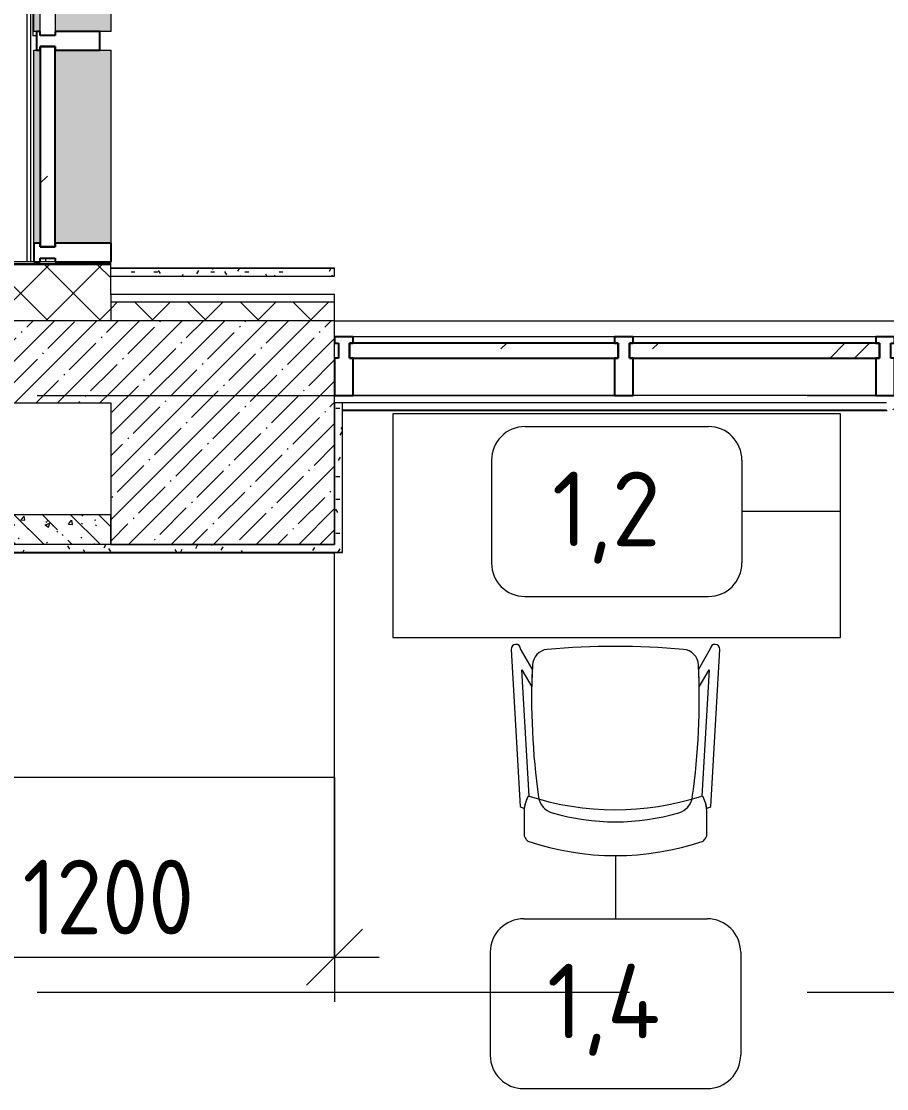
# Model space of a CAD drawing. Header units: millimetres. Extents: x -3724 to 231642, y -8553 to 29017.
# Drawn here: x 3821 to 6139, y 13141 to 16003 of the extents above; entities that cross this region are included whole.
import ezdxf

# ---------------------------------------------------------------- set-up
doc = ezdxf.new("R2010")
doc.units = ezdxf.units.MM
doc.linetypes.add('Осевая', pattern=[3175, 635, -476.25, 1587.5, -476.25])
for name, color, linetype, lineweight in [('A-ANNO-DIMS', 7, 'Continuous', 9), ('A-ANNO-DIMS-100', 7, 'Continuous', 9), ('A-DETL-GENF', 7, 'Continuous', 9), ('A-GLAZ-CURT', 7, 'Continuous', 9), ('A-GLAZ-CURT-1', 7, 'Continuous', 25), ('A-GLAZ-CWMG', 7, 'Continuous', 9), ('A-GLAZ-CWMG-1', 7, 'Continuous', 25), ('A-WALL', 7, 'Continuous', 9), ('I-FURN-IDEN', 7, 'Continuous', 9), ('I-WALL', 7, 'Continuous', 9), ('S-COLS', 7, 'Continuous', 9), ('Оси-2', 7, 'Осевая', 9)]:
    doc.layers.add(name, color=color, linetype=linetype, lineweight=lineweight)
for name, color, linetype, lineweight, true_color in [('A-DOOR-1', 7, 'Continuous', 9, 0xc0c0c0), ('A-WALL-1', 9, 'Continuous', 9, 0x808080), ('A-WALL-FNSH-1', 9, 'Continuous', 9, 0x808080), ('I-FURN-1', 9, 'Continuous', 9, 0x808080)]:
    doc.layers.add(name, color=color, linetype=linetype, lineweight=lineweight, true_color=true_color)
doc.styles.add('GOST Common', font='GOST_Common.ttf', dxfattribs={"height": 200})
doc.styles.add('ISOCPEUR_1', font='isocpeur.ttf', dxfattribs={"width": 0.9, "height": 200})
doc.dimstyles.new('ISO-2_0_0_9К_Средний_округл2', dxfattribs={"dimscale": 304.8, "dimtxt": 199.196235, "dimasz": 0.492126, "dimexe": 0.393701, "dimexo": 0, "dimgap": 0, "dimtad": 1, "dimdec": 0, "dimrnd": 10, "dimzin": 0, "dimdsep": 46, "dimtxsty": 'ISOCPEUR_1', "dimblk1": 'OBLIQUE', "dimblk2": 'OBLIQUE', "dimsah": 1, "dimcen": 0.09, "dimdle": 0.393701, "dimazin": 0, "dimtfac": 1, "dimtdec": 4, "dimtix": 1, "dimtmove": 0, "dimatfit": 3, "dimfxl": 1, "dimtvp": 1, "dimtolj": 1, "dimtzin": 0, "dimarcsym": 2})
pattern_1 = [(45, (0, 0), (-70.7107, 70.7107), []), (135, (0, 0), (-70.7107, -70.7107), [])]
pattern_2 = [(45, (0, 0), (-57.02463, 57.02463), []), (45, (57.025, 0), (-57.02463, 57.02463), [100.806, -20.161, 3.353, -16.808])]
pattern_3 = [(0, (0, 0), (121.92, 30.48), [10.058, -81.382, 10.058, -81.382, -487.68]), (0, (0, 0), (121.92, 30.48), [-182.88, 10.058, -172.822, 10.058, -81.382, -213.36]), (0, (0, 0), (121.92, 30.48), [-457.2, 10.058, -50.902, 10.058, -142.342]), (120, (45.72, 15.24), (-87.356454, 90.34582), [10.058, -81.382, 10.058, -81.382, -487.68]), (120, (45.72, 15.24), (-87.356454, 90.34582), [-182.88, 10.058, -172.822, 10.058, -81.382, -213.36]), (120, (45.72, 15.24), (-87.356454, 90.34582), [-457.2, 10.058, -50.902, 10.058, -142.342]), (240, (60.96, 76.2), (-34.563546, -120.82582), [10.058, -81.382, 10.058, -81.382, -487.68]), (240, (60.96, 76.2), (-34.563546, -120.82582), [-182.88, 10.058, -172.822, 10.058, -81.382, -213.36]), (240, (60.96, 76.2), (-34.563546, -120.82582), [-457.2, 10.058, -50.902, 10.058, -142.342])]

# ---------------------------------------------------------------- blocks, each defined once
blk = doc.blocks.new('Системная панель - Стекло - 40мм-23998915-План расстановки мебели и оборудования 1 этажа в осях 1-12')
at = {"layer": 'A-GLAZ-CURT'}
h = blk.add_hatch(dxfattribs=at)
h.set_pattern_fill('FP_15', color=256, style=0, pattern_type=2)
h.set_pattern_definition([(135, (15566.62, -3971.1), (-282.843, -282.843), [200, -600]), (135, (15666.62, -4171.1), (-282.843, -282.843), [600, -200]), (135, (15766.62, -3771.1), (-282.843, -282.843), [200, -600])])
h.paths.add_polyline_path([(268.5, 15), (268.5, 40), (-268.5, 40), (-268.5, 0), (268.5, 0)])
at = {"layer": 'A-GLAZ-CURT-1'}
for p, q in [((268.5, 40), (-268.5, 40)), ((-268.5, 40), (-268.5, 0)), ((268.5, 0), (268.5, 40)), ((-268.5, 0), (268.5, 0))]:
    blk.add_line(p, q, dxfattribs=at)
blk = doc.blocks.new('Прямоугольный импост - Импост структурный с накладкой - 190мм-23188488-План расстановки мебели и оборудования 1 этажа в осях 1-12')
at = {"layer": 'A-GLAZ-CWMG-1'}
for p, q in [((-50, 0), (-50, 17)), ((-50, 17), (0, 17)), ((-40, 0), (-50, 0)), ((-40, -40), (-40, 0)), ((0, 0), (-10, 0)), ((-10, 0), (-10, -40)), ((0, 17), (0, 0)), ((-50, -190), (-50, -40)), ((-50, -40), (-40, -40)), ((-10, -40), (0, -40)), ((0, -40), (0, -190)), ((0, -190), (-50, -190))]:
    blk.add_line(p, q, dxfattribs=at)
blk = doc.blocks.new('Прямоугольный импост - Импост структурный с накладкой - 190мм-23190188-План расстановки мебели и оборудования 1 этажа в осях 1-12')
at = {"layer": 'A-GLAZ-CWMG'}
for points in [[(3861.1, 15408.1), (3871.1, 15408.1), (3871.1, 15925.1), (3854.1, 15925.1), (3854.1, 15408.1)], [(3911.1, 15408.1), (4061.1, 15408.1), (4061.1, 15925.1), (3911.1, 15925.1), (3911.1, 15764)]]:
    blk.add_hatch(color=256, dxfattribs=at).paths.add_polyline_path(points)
for p, q in [((3854.1, 15925.1), (3861.1, 15925.1)), ((3854.1, 15408.1), (3854.1, 15925.1)), ((4031.1, 15925.1), (4061.1, 15925.1)), ((4061.1, 15408.1), (4061.1, 15925.1))]:
    blk.add_line(p, q, dxfattribs=at)
blk = doc.blocks.new('Прямоугольный импост - Импост структурный с накладкой - 190мм-23190275-План расстановки мебели и оборудования 1 этажа в осях 1-12')
at = {"layer": 'A-GLAZ-CWMG'}
for points in [[(3854.1, 15975.1), (3871.1, 15975.1), (3871.1, 16750.1), (3854.1, 16750.1), (3854.1, 15982.1)], [(3911.1, 16073.1), (3911.1, 16750.1), (3871.1, 16750.1), (3871.1, 16073.1), (3886.1, 16073.1)], [(4006.1, 15975.1), (4061.1, 15975.1), (4061.1, 16750.1), (3911.1, 16750.1), (3911.1, 15975.1)]]:
    blk.add_hatch(color=256, dxfattribs=at).paths.add_polyline_path(points)
for p, q in [((3854.1, 15975.1), (3854.1, 16750.1)), ((3871.1, 16073.1), (3871.1, 16750.1)), ((3911.1, 16073.1), (3911.1, 16750.1)), ((4061.1, 15975.1), (4061.1, 16750.1)), ((3861.1, 15975.1), (3854.1, 15975.1)), ((4061.1, 15975.1), (4031.1, 15975.1))]:
    blk.add_line(p, q, dxfattribs=at)
blk = doc.blocks.new('Прямоугольный импост - Импост структурный с накладкой - 170мм-23186685-План расстановки мебели и оборудования 1 этажа в осях 1-12')
at = {"layer": 'A-GLAZ-CWMG'}
for p, q in [((3836.1, 15358.1), (3836.1, 16073.1)), ((3846.1, 15358.1), (3846.1, 16073.1)), ((3886.1, 15358.1), (3886.1, 15368.1)), ((3846.1, 15358.1), (3836.1, 15358.1)), ((3854.1, 15358.1), (3846.1, 15358.1)), ((3886.1, 15358.1), (3871.1, 15358.1)), ((3911.1, 15358.1), (3886.1, 15358.1))]:
    blk.add_line(p, q, dxfattribs=at)
blk = doc.blocks.new('Прямоугольный импост - Импост структурный с накладкой - 170мм-22968247-План расстановки мебели и оборудования 1 этажа в осях 1-12')
at = {"layer": 'A-GLAZ-CWMG-1'}
for p, q in [((-25, 0), (-25, 10)), ((-25, 10), (25, 10)), ((-15, 0), (-25, 0)), ((-15, -40), (-15, 0)), ((25, 0), (15, 0)), ((15, 0), (15, -40)), ((25, 10), (25, 0)), ((-25, -160), (-25, -40)), ((-25, -40), (-15, -40)), ((15, -40), (25, -40)), ((25, -40), (25, -160)), ((25, -160), (-25, -160))]:
    blk.add_line(p, q, dxfattribs=at)
blk = doc.blocks.new('Прямоугольный импост - Импост структурный с накладкой - 170мм-23186686-План расстановки мебели и оборудования 1 этажа в осях 1-12')
at = {"layer": 'A-GLAZ-CWMG'}
blk.add_line((3886.1, 15358.1), (3871.1, 15358.1), dxfattribs=at)
blk = doc.blocks.new('Системная панель - Стекло - 40мм-23997278-План расстановки мебели и оборудования 1 этажа в осях 1-12')
at = {"layer": 'A-GLAZ-CURT'}
h = blk.add_hatch(dxfattribs=at)
h.set_pattern_fill('FP_96', color=256, style=0, pattern_type=2)
h.set_pattern_definition([(45, (-5160, -15040), (-282.843, 282.843), [200, -600]), (45, (-5360, -15140), (-282.843, 282.843), [600, -200]), (45, (-4960, -15240), (-282.843, 282.843), [200, -600])])
h.paths.add_polyline_path([(-360, -40), (360, -40), (360, 0), (-360, 0)])
at = {"layer": 'A-GLAZ-CURT-1'}
for p, q in [((360, 0), (-360, 0)), ((-360, 0), (-360, -40)), ((360, -40), (360, 0)), ((-360, -40), (360, -40))]:
    blk.add_line(p, q, dxfattribs=at)
blk = doc.blocks.new('Прямоугольный импост - Импост структурный с накладкой - 160мм-23997279-План расстановки мебели и оборудования 1 этажа в осях 1-12')
at = {"layer": 'A-GLAZ-CWMG-1'}
for p, q in [((-50, 40), (-50, 140)), ((-50, 140), (0, 140)), ((0, 140), (0, 40)), ((-40, 40), (-50, 40)), ((-40, 0), (-40, 40)), ((-10, 40), (-10, 0)), ((0, 40), (-10, 40)), ((-50, -17), (-50, 0)), ((-50, 0), (-40, 0)), ((-10, 0), (0, 0)), ((0, 0), (0, -17)), ((0, -17), (-50, -17))]:
    blk.add_line(p, q, dxfattribs=at)
blk = doc.blocks.new('Прямоугольный импост - Импост структурный с накладкой - 160мм-23997280-План расстановки мебели и оборудования 1 этажа в осях 1-12')
at = {"layer": 'A-GLAZ-CWMG-1'}
for p, q in [((0, 140), (-50, 140)), ((-50, 140), (-50, 40)), ((0, 40), (0, 140)), ((-50, 40), (-40, 40)), ((-40, 40), (-40, 0)), ((-10, 0), (-10, 40)), ((-10, 40), (0, 40)), ((-40, 0), (-50, 0)), ((-50, 0), (-50, -17)), ((0, 0), (-10, 0)), ((0, -17), (0, 0)), ((-50, -17), (0, -17))]:
    blk.add_line(p, q, dxfattribs=at)
blk = doc.blocks.new('Прямоугольный импост - Импост структурный с накладкой - 160мм-23752558-План расстановки мебели и оборудования 1 этажа в осях 1-12')
at = {"layer": 'A-GLAZ-CWMG'}
for p, q in [((5410, 15157), (4710, 15157)), ((5410, 15000), (4710, 15000))]:
    blk.add_line(p, q, dxfattribs=at)
blk = doc.blocks.new('Системная панель - Стекло - 40мм-23997281-План расстановки мебели и оборудования 1 этажа в осях 1-12')
at = {"layer": 'A-GLAZ-CURT'}
h = blk.add_hatch(dxfattribs=at)
h.set_pattern_fill('FP_97', color=256, style=0, pattern_type=2)
h.set_pattern_definition([(45, (-5885, -15040), (-282.843, 282.843), [200, -600]), (45, (-6085, -15140), (-282.843, 282.843), [600, -200]), (45, (-5685, -15240), (-282.843, 282.843), [200, -600])])
h.paths.add_polyline_path([(325, -40), (335, -40), (335, 0), (-335, 0), (-335, -40), (230.78125, -40)])
at = {"layer": 'A-GLAZ-CURT-1'}
for p, q in [((335, 0), (-335, 0)), ((-335, 0), (-335, -40)), ((335, -40), (335, 0)), ((-335, -40), (335, -40))]:
    blk.add_line(p, q, dxfattribs=at)
blk = doc.blocks.new('Прямоугольный импост - Импост структурный с накладкой - 160мм-23772036-План расстановки мебели и оборудования 1 этажа в осях 1-12')
at = {"layer": 'A-GLAZ-CWMG'}
for p, q in [((6110, 15157), (5460, 15157)), ((6110, 15000), (5460, 15000))]:
    blk.add_line(p, q, dxfattribs=at)
blk = doc.blocks.new('Прямоугольный импост - Импост структурный с накладкой - 160мм-23997282-План расстановки мебели и оборудования 1 этажа в осях 1-12')
at = {"layer": 'A-GLAZ-CWMG-1'}
for p, q in [((-25, 40), (-25, 140)), ((-25, 140), (25, 140)), ((25, 140), (25, 40)), ((-15, 40), (-25, 40)), ((-15, 0), (-15, 40)), ((15, 40), (15, 0)), ((25, 40), (15, 40)), ((-25, -17), (-25, 0)), ((-25, 0), (-15, 0)), ((15, 0), (25, 0)), ((25, 0), (25, -17)), ((25, -17), (-25, -17))]:
    blk.add_line(p, q, dxfattribs=at)
blk = doc.blocks.new('Дверь_Витражная_СКБ_2Ст - ВН-1_ ДВН_ДАО_Главный вход_1800 в свету 4-31912968-План расстановки мебели и оборудования 1 этажа в осях 1-12')
at = {"layer": 'A-DETL-GENF'}
for p, q in [((-885, -20), (-885, -17)), ((-885, -17), (-885, -20)), ((-777, -20), (-885, -20)), ((-885, -20), (-777, -20)), ((-768, -20), (-813, -20)), ((-813, -1020), (-813, -20)), ((-768, -20), (-813, -20)), ((-813, -20), (-813, -1020)), ((-777, -17), (-777, -20)), ((-777, -20), (-777, -17)), ((-768, -1020), (-768, -20)), ((-768, -1020), (-768, -20)), ((732, -20), (777, -20)), ((732, -574), (732, -20)), ((732, -20), (732, -574)), ((777, -20), (732, -20)), ((777, -17), (777, -20)), ((777, -17), (777, -20)), ((777, -574), (777, -20)), ((777, -574), (777, -20)), ((777, -20), (885, -20)), ((777, -20), (885, -20)), ((885, -20), (885, -10)), ((885, -20), (885, -10)), ((-813, -100), (-768, -100)), ((-803, -940), (-803, -100)), ((-759, -940), (-759, -100)), ((723, -494), (723, -100)), ((777, -100), (732, -100)), ((767, -494), (767, -100)), ((777, -494), (732, -494)), ((777, -574), (732, -574)), ((732, -574), (777, -574)), ((-813, -940), (-768, -940)), ((-813, -1020), (-768, -1020)), ((-813, -1020), (-768, -1020))]:
    blk.add_line(p, q, dxfattribs=at)
at = {"layer": 'A-DOOR-1'}
for p, q in [((-875, 40), (-777, 40)), ((-777, 40), (-777, 0)), ((777, 40), (875, 40)), ((777, 0), (777, 40)), ((-777, 0), (-875, 0)), ((-777, -1020), (-777, -20)), ((875, 0), (777, 0)), ((777, -574), (777, -20))]:
    blk.add_line(p, q, dxfattribs=at)
for centre, radius, start, end in [((-777, -20), 1000, 270, 0), ((777, -20), 554, 180, 270)]:
    blk.add_arc(centre, radius, start, end, dxfattribs=at)
blk = doc.blocks.new('Chair_1 noor 78578 - 1_4-V108-План расстановки мебели и оборудования 1 этажа в осях 1-12')
at = {"layer": 'I-FURN-1'}
for p, q in [((-130.5, 405.7), (-130.5, 344.8)), ((359.1, 344.8), (359.1, 405.7)), ((-141.2, 329.7), (-165.1, -92)), ((393.7, -92), (369.8, 329.7)), ((-136.5, -37.1), (-117.3, 302)), ((345.9, 302), (365.1, -37.1)), ((-110.2, 8.6), (-136.5, -37.1)), ((365.1, -37.1), (338.8, 8.6)), ((-139.7, -93.5), (-108.8, -39.9)), ((337.4, -39.9), (368.3, -93.5))]:
    blk.add_line(p, q, dxfattribs=at)
for centre, radius, start, end in [((114.3, -271.9), 732.8, 71.3174, 108.6833), ((-37.4, 344.8), 93.1, 180, 204.9864), ((-41.4, 297.5), 50.8, 106.1735, 171.9659), ((114.3, -239.2), 609.6, 73.8265, 106.1735), ((270, 297.5), 50.8, 8.0341, 73.8265), ((266, 344.8), 93.1, 334.477, 360), ((114.3, -279.3), 660.4, 111.7, 112.7563), ((-37.4, 344.8), 93.1, 186.4785, 204.9864), ((114.3, -408), 746, 71.9445, 107.8276), ((266, 344.8), 93.1, 335.0136, 353.5215), ((114.3, -279.3), 660.4, 67.2437, 68.3), ((-116, 308.2), 6.35, 204.9864, 258.4091), ((-116, 308.2), 6.35, 204.9864, 287.8276), ((1798.9, 37.7), 1909.3, 171.9659, 182.6261), ((-1570.3, 37.7), 1909.3, 357.3739, 8.0341), ((344.3, 307.4), 6.35, 281.4186, 334.477), ((344.6, 308.2), 6.35, 281.5909, 335.0136), ((1798.9, 37.7), 1909.3, 180.8761, 182.3307), ((-1570.3, 37.7), 1909.3, 357.6693, 359.1239), ((-64, -47.7), 44.5, 182.6261, 265.0912), ((292.6, -47.7), 44.4, 275.9396, 357.3739), ((-152.4, -92.7), 12.7, 176.75, 356.75), ((114.8, 2033.8), 2133.6, 265.0912, 274.9044), ((381, -92.7), 12.7, 183.25, 3.25)]:
    blk.add_arc(centre, radius, start, end, dxfattribs=at)
for points in [[(-120.4, 422.3), (-122, 420.8), (-124.7, 417.8), (-127.8, 413.5), (-129.8, 409.4), (-130.4, 406.9), (-130.5, 405.7)], [(359.1, 405.7), (359, 406.9), (358.4, 409.4), (356.4, 413.5), (353.3, 417.8), (350.6, 420.8), (349, 422.3)]]:
    blk.add_open_spline(points, degree=3, dxfattribs=at)
blk = doc.blocks.new('Стол базовый прямоугольный - 1_2-25479526-План расстановки мебели и оборудования 1 этажа в осях 1-12')
at = {"layer": 'I-FURN-1'}
for p, q in [((600, 300), (-600, 300)), ((-600, 300), (-600, -300)), ((600, -300), (600, 300)), ((-600, -300), (600, -300))]:
    blk.add_line(p, q, dxfattribs=at)
blk = doc.blocks.new('Марка_Мебель - В прямоуг_Balcon_Марка-25523697-План расстановки мебели и оборудования 1 этажа в осях 1-12')
at = {"layer": 'I-FURN-IDEN'}
for p, q in [((-2.455, 2.278), (2.455, 2.278)), ((-3.355, 1.378), (-3.355, -1.384)), ((3.355, 1.378), (3.355, -1.378)), ((-2.461, -2.278), (2.455, -2.278))]:
    blk.add_line(p, q, dxfattribs=at)
for centre, radius, start, end in [((-2.455, 1.378), 0.9, 90, 180), ((2.455, 1.378), 0.9, 0, 90), ((-2.461, -1.384), 0.893, 180, 270), ((2.455, -1.378), 0.9, 270, 0)]:
    blk.add_arc(centre, radius, start, end, dxfattribs=at)
blk = doc.blocks.new('DIMBLOCK106-План расстановки мебели и оборудования 1 этажа в осях 1-12')
at = {"layer": 'A-ANNO-DIMS-100'}
for p, q in [((3459.4, 13976.9), (3459.4, 13373.8)), ((3459.4, 13493.8), (3459.4, 13976.9)), ((4659.4, 13976.9), (4659.4, 13373.8)), ((4659.4, 13493.8), (4659.4, 13976.9)), ((3339.4, 13493.8), (4779.4, 13493.8))]:
    blk.add_line(p, q, dxfattribs=at)
at = {"layer": 'A-ANNO-DIMS-100', "lineweight": 20}
for p, q in [((3459.4, 13493.8), (3534.4, 13568.8)), ((4659.4, 13493.8), (4734.4, 13568.8)), ((3459.4, 13493.8), (3384.4, 13418.8)), ((4659.4, 13493.8), (4584.4, 13418.8))]:
    blk.add_line(p, q, dxfattribs=at)
at = {"layer": 'A-ANNO-DIMS-100', "color": 0, "insert": (3823.8, 13755.1), "char_height": 200, "width": 565.411, "attachment_point": 1, "line_spacing_factor": 1.149209, "style": 'ISOCPEUR_1'}
blk.add_mtext('1200', dxfattribs=at)
blk = doc.blocks.new('_Oblique')
at = {"color": 0, "linetype": 'ByBlock', "lineweight": -2}
blk.add_line((-0.5, -0.5), (0.5, 0.5), dxfattribs=at)

msp = doc.modelspace()

# ---------------------------------------------------------------- hatches: boundary and pattern name
at = {"layer": 'A-WALL'}
h = msp.add_hatch(dxfattribs=at)
h.set_pattern_fill('FP_6', color=256, style=0, pattern_type=2)
h.set_pattern_definition(pattern_1)
h.paths.add_polyline_path([(4060, 15200), (4060, 15350), (-110, 15350), (-110, 15200), (4031.1, 15200)])
at = {"layer": 'I-WALL'}
h = msp.add_hatch(dxfattribs=at)
h.set_pattern_fill('FP_103', color=256, style=0, pattern_type=2)
h.set_pattern_definition(pattern_3)
h.paths.add_polyline_path([(4250.9, 15320), (4660, 15320), (4660, 15340), (4060, 15340), (4060, 15320)])
h = msp.add_hatch(dxfattribs=at)
h.set_pattern_fill('FP_6', color=256, style=0, pattern_type=2)
h.set_pattern_definition(pattern_1)
h.paths.add_polyline_path([(4250.9, 15200), (4660, 15200), (4660, 15250), (4060, 15250), (4060, 15200)])
h = msp.add_hatch(dxfattribs=at)
h.set_pattern_fill('FP_1', color=256, style=0, pattern_type=2)
h.set_pattern_definition(pattern_2)
h.paths.add_polyline_path([(3625.8, 14980), (4060, 14980), (4060, 15200), (390, 15200), (390, 14980), (3210, 14980)])
h = msp.add_hatch(dxfattribs=at)
h.set_pattern_fill('FP_103', color=256, style=0, pattern_type=2)
h.set_pattern_definition(pattern_3)
h.paths.add_polyline_path([(6140, 14960), (6160, 14960), (6160, 14980), (6139, 14980), (6139, 14960)])
h.paths.add_polyline_path([(4680, 14960), (4680, 14980), (4660, 14980), (4660, 14960)])
h = msp.add_hatch(dxfattribs=at)
h.set_pattern_fill('FP_103', color=256, style=0, pattern_type=2)
h.set_pattern_definition(pattern_3)
h.paths.add_polyline_path([(4680, 14600), (4680, 14960), (4660, 14960), (4660, 14600)])
h = msp.add_hatch(dxfattribs=at)
h.set_pattern_fill('FP_41', color=256, style=0, pattern_type=2)
h.set_pattern_definition([(135, (0, 0), (-75.43415, -75.43415), [106.68, -17.78, 3.556, -17.78]), (135, (0, 75.39), (-75.43415, -75.43415), []), (50, (0, 0), (127.5292, -11.1576), [13.335, -146.685]), (355, (0, 0), (-24.6697, 133.74), [10.668, -117.348]), (100.451, (10.63, -0.93), (102.8597, 122.5818), [11.333, -124.663]), (46.184, (0, 35.56), (189.7552, -29.4304), [20.002, -220.027]), (96.636, (15.81, 33.1), (166.1822, 173.1996), [17, -186.995]), (351.184, (0, 35.56), (166.184, 173.1976), [16.002, -176.022]), (21, (17.78, 26.67), (106.1303, -71.586), [13.335, -146.685]), (326, (17.78, 26.67), (43.2619, 128.9318), [10.668, -117.348]), (71.451, (26.62, 20.7), (149.392, 57.3451), [11.333, -124.663]), (37.5, (0, 0), (2.16223, 59.18836), [3.353, -112.573, 3.353, -115.773, -117.793]), (37.5, (0, 0), (2.16223, 59.18836), [-235.052, 3.353, -114.44]), (7.5, (0, 0), (46.77386, 70.12615), [3.353, -64.567, 3.353, -109.906, -44.894]), (7.5, (0, 0), (46.77386, 70.12615), [-181.178, 3.353, -41.542]), (327.5, (-39.65, 0), (94.91367, -4.0101), [3.353, -41.097, 3.353, -135.331, -184.023]), (327.5, (-39.65, 0), (94.91367, -4.0101), [-183.134, 3.353, -180.67]), (317.5, (-57.43, 0), (103.69057, 17.7988), [3.353, -54.432, 3.353, -88.748, -130.683]), (317.5, (-57.43, 0), (103.69057, 17.7988), [-149.885, 3.353, -127.33])])
h.paths.add_polyline_path([(4060, 14600), (4060, 14680), (3210, 14680), (3210, 14600), (3625.8, 14600)])
h = msp.add_hatch(dxfattribs=at)
h.set_pattern_fill('FP_103', color=256, style=0, pattern_type=2)
h.set_pattern_definition(pattern_3)
h.paths.add_polyline_path([(4659.4, 14580), (4680, 14580), (4680, 14600), (3130, 14600), (3130, 14580), (4060, 14580)])
at = {"layer": 'S-COLS'}
h = msp.add_hatch(dxfattribs=at)
h.set_pattern_fill('FP_1', color=256, style=0, pattern_type=2)
h.set_pattern_definition(pattern_2)
h.paths.add_polyline_path([(4659.4, 14600), (4660, 14600), (4660, 15200), (4060, 15200), (4060, 14600)])

# ---------------------------------------------------------------- linework, layer by layer
at = {"layer": 'A-WALL'}
for p, q in [((4060, 15353), (-263, 15353)), ((4060, 15350), (-260, 15350)), ((4660, 15250), (4060, 15250)), ((4660, 15200), (390, 15200)), ((4680, 14980), (4680, 14580))]:
    msp.add_line(p, q, dxfattribs=at)
at = {"layer": 'A-WALL-1'}
for p, q in [((4060, 15270), (4060, 15350)), ((4660, 15340), (4060, 15340)), ((4660, 15320), (4660, 15340)), ((4060, 15320), (4660, 15320)), ((4060, 15250), (4060, 15200)), ((4660, 15200), (4660, 15250)), ((390, 14980), (4060, 14980)), ((4660, 14980), (4660, 14600)), ((4680, 14980), (4660, 14980)), ((4060, 14680), (3210, 14680)), ((4060, 14600), (4060, 14680)), ((4660, 14600), (3130, 14600)), ((3110, 14580), (4680, 14580))]:
    msp.add_line(p, q, dxfattribs=at)
at = {"layer": 'A-WALL-FNSH-1'}
for p, q in [((4060, 15358), (-268, 15358)), ((4060, 15350), (4060, 15358)), ((4660, 15341), (4060, 15341)), ((4660, 15340), (4660, 15341)), ((4660, 15270), (4060, 15270)), ((4060, 15270), (4060, 15250)), ((4660, 15250), (4660, 15270)), ((4681, 14959), (6140, 14959)), ((4681, 14579), (4681, 14959)), ((3109, 14579), (4681, 14579))]:
    msp.add_line(p, q, dxfattribs=at)
at = {"layer": 'I-FURN-IDEN'}
for p, q in [((6015.8, 14688.6), (5751.3, 14688.6)), ((6015.8, 14650.8), (6015.8, 14688.6)), ((5412.4, 13766.2), (5412.4, 13596.9))]:
    msp.add_line(p, q, dxfattribs=at)
at = {"layer": 'I-WALL'}
for p, q in [((4660, 15200), (6160, 15200)), ((6139, 14980), (4680, 14980)), ((6139, 14960), (4680, 14960))]:
    msp.add_line(p, q, dxfattribs=at)
at = {"layer": 'S-COLS'}
for p, q in [((4660, 15200), (4060, 15200)), ((4660, 14600), (4660, 15200)), ((4060, 14980), (4060, 14600)), ((4060, 14600), (4660, 14600))]:
    msp.add_line(p, q, dxfattribs=at)
at = {"layer": 'Оси-2'}
for p, q in [((-423.7, 15000), (35170, 15000)), ((-423.7, 13400), (35170, 13400))]:
    msp.add_line(p, q, dxfattribs=at)

# ---------------------------------------------------------------- block references
at = {"layer": 'A-DOOR-1', "rotation": 269.9999999999999}
msp.add_blockref('Дверь_Витражная_СКБ_2Ст - ВН-1_ ДВН_ДАО_Главный вход_1800 в свету 4-31912968-План расстановки мебели и оборудования 1 этажа в осях 1-12', (3871.1, 16850.1), dxfattribs=at)
at = {"layer": 'A-GLAZ-CURT', "rotation": 269.9999999999999}
msp.add_blockref('Системная панель - Стекло - 40мм-23998915-План расстановки мебели и оборудования 1 этажа в осях 1-12', (3871.1, 15666.6), dxfattribs=at)
at = {"layer": 'A-GLAZ-CURT'}
for name, p in [('Системная панель - Стекло - 40мм-23997278-План расстановки мебели и оборудования 1 этажа в осях 1-12', (5060, 15140)), ('Системная панель - Стекло - 40мм-23997281-План расстановки мебели и оборудования 1 этажа в осях 1-12', (5785, 15140))]:
    msp.add_blockref(name, p, dxfattribs=at)
at = {"layer": 'A-GLAZ-CWMG'}
for name in ['Прямоугольный импост - Импост структурный с накладкой - 170мм-23186685-План расстановки мебели и оборудования 1 этажа в осях 1-12', 'Прямоугольный импост - Импост структурный с накладкой - 170мм-23186686-План расстановки мебели и оборудования 1 этажа в осях 1-12', 'Прямоугольный импост - Импост структурный с накладкой - 190мм-23190275-План расстановки мебели и оборудования 1 этажа в осях 1-12', 'Прямоугольный импост - Импост структурный с накладкой - 190мм-23190188-План расстановки мебели и оборудования 1 этажа в осях 1-12', 'Прямоугольный импост - Импост структурный с накладкой - 160мм-23752558-План расстановки мебели и оборудования 1 этажа в осях 1-12', 'Прямоугольный импост - Импост структурный с накладкой - 160мм-23772036-План расстановки мебели и оборудования 1 этажа в осях 1-12']:
    msp.add_blockref(name, (0, 0), dxfattribs=at)
at = {"layer": 'A-GLAZ-CWMG', "extrusion": (0, 0, -1)}
for name, p, rotation in [('Прямоугольный импост - Импост структурный с накладкой - 170мм-22968247-План расстановки мебели и оборудования 1 этажа в осях 1-12', (-3871.1, 15950.1), 270.0000000000001), ('Прямоугольный импост - Импост структурный с накладкой - 190мм-23188488-План расстановки мебели и оборудования 1 этажа в осях 1-12', (-3871.1, 15358.1), 270.0000000000001), ('Прямоугольный импост - Импост структурный с накладкой - 160мм-23997282-План расстановки мебели и оборудования 1 этажа в осях 1-12', (-5435, 15140), 180), ('Прямоугольный импост - Импост структурный с накладкой - 160мм-23997279-План расстановки мебели и оборудования 1 этажа в осях 1-12', (-6160, 15140), 180)]:
    msp.add_blockref(name, p, dxfattribs=dict(at, rotation=rotation))
at = {"layer": 'A-GLAZ-CWMG', "rotation": 180}
msp.add_blockref('Прямоугольный импост - Импост структурный с накладкой - 160мм-23997280-План расстановки мебели и оборудования 1 этажа в осях 1-12', (4660, 15140), dxfattribs=at)
at = {"layer": 'I-FURN-1'}
for p in [(5415.8, 14650.8), (4059.4, 14276.9)]:
    msp.add_blockref('Стол базовый прямоугольный - 1_2-25479526-План расстановки мебели и оборудования 1 этажа в осях 1-12', p, dxfattribs=at)
at = {"layer": 'I-FURN-1', "rotation": 180}
msp.add_blockref('Chair_1 noor 78578 - 1_4-V108-План расстановки мебели и оборудования 1 этажа в осях 1-12', (5526.7, 14227.1), dxfattribs=at)
at = {"layer": 'I-FURN-IDEN', "xscale": 99.99999999999993, "yscale": 99.99999999999993, "zscale": 99.99999999999993}
for p in [(5415.8, 14688.6), (5412.4, 13369.2)]:
    msp.add_blockref('Марка_Мебель - В прямоуг_Balcon_Марка-25523697-План расстановки мебели и оборудования 1 этажа в осях 1-12', p, dxfattribs=at)

# ---------------------------------------------------------------- texts
at = {"layer": 'I-FURN-IDEN', "char_height": 200, "attachment_point": 1, "style": 'GOST Common'}
for s, insert, width in [('1,2', (5242.3, 14795.6), 384.81), ('1,4', (5228.9, 13476.2), 408.861)]:
    msp.add_mtext(s, dxfattribs=dict(at, insert=insert, width=width))

# ---------------------------------------------------------------- dimensions: what is measured, and where the dimension line sits
at = {"layer": 'A-ANNO-DIMS'}
dim = msp.add_linear_dim(base=(4659.4, 13493.8), p1=(3459.4, 13976.9), p2=(4659.4, 13976.9), dimstyle='ISO-2_0_0_9К_Средний_округл2', override={"dimpost": '<>', "dimfxl": 1200}, dxfattribs=at)
dim.commit()
dim.dimension.update_dxf_attribs({"geometry": 'DIMBLOCK106-План расстановки мебели и оборудования 1 этажа в осях 1-12', "text_midpoint": (4059.4, 13593.8)})

doc.saveas('drawing.dxf')
